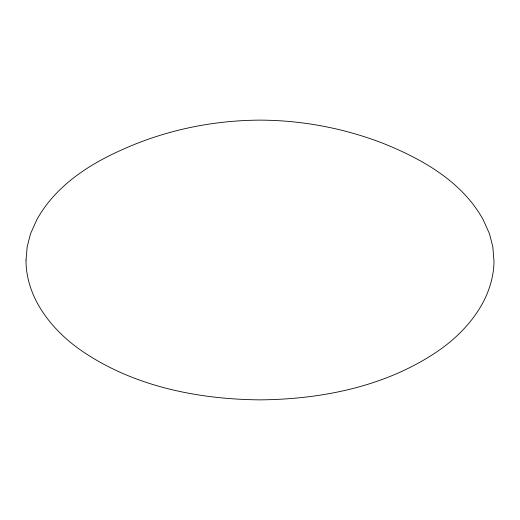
<?xml version="1.0" encoding="UTF-8"?>
<svg xmlns="http://www.w3.org/2000/svg" width="520" height="520" viewBox="0 0 520 520"><rect width="100%" height="100%" fill="white"/><g stroke="black" fill="none" stroke-linecap="round" stroke-linejoin="round"><path stroke-width="0.78" d="M26.039 260.084L26 261.541C26.709 299.195 52.676 331.097 82.57 351.416C134.388 386.562 198.231 399.301 260 399.867C321.769 399.301 385.613 386.562 437.431 351.416C467.324 331.097 493.291 299.195 494 261.541L492.837 246.844L489.469 233.733L483.138 219.622C461.701 180.947 421.148 158.438 381.368 142.669C342.674 127.978 301.392 120.257 260 120.133C212.4 120.354 164.762 130.273 121.413 150.04C87.835 164.924 55.023 186.739 36.861 219.622L30.53 233.733L27.163 246.844L26.039 260.084"/></g></svg>
